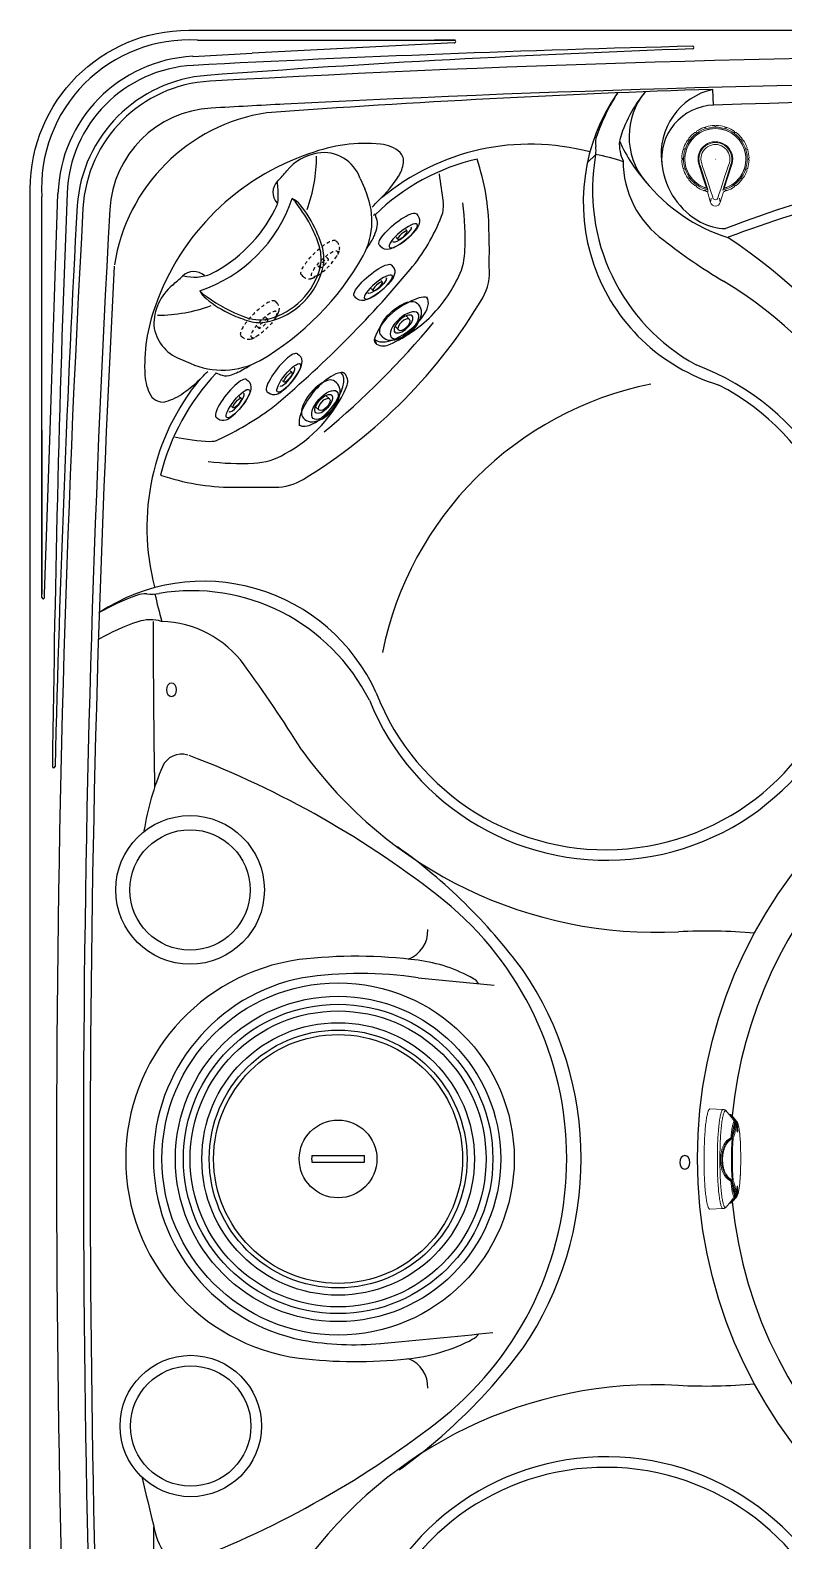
# Model space of a CAD drawing. Header units: inches. Extents: x 2 to 86, y -22 to 129.
# Drawn here: x 2.4 to 30.4, y 32.7 to 88.9 of the extents above; entities that cross this region are included whole.
import ezdxf

# ---------------------------------------------------------------- set-up
doc = ezdxf.new("R2010")
doc.units = ezdxf.units.IN
doc.header["$MEASUREMENT"] = 0
doc.linetypes.add('HIDDEN', pattern=[0.375, 0.25, -0.125])
doc.linetypes.add('SLD-Solid', pattern=[0])
doc.layers.add('1', color=4, linetype='Continuous')
doc.layers.add('DIM', color=3, linetype='Continuous')

# ---------------------------------------------------------------- blocks, each defined once
blk = doc.blocks.new('AIRVALVE CAP HS')
at = {"layer": '1', "linetype": 'Continuous', "lineweight": 0}
for p, q in [((-0.179, 1.615), (-0.296, 1.215)), ((-0.278, 1.151), (-0.295, 1.097)), ((0.298, 1.214), (0.181, 1.615)), ((0.296, 1.097), (0.279, 1.151)), ((-0.295, 1.097), (-0.296, 1.096)), ((0.297, 1.096), (0.296, 1.097)), ((0, 0), (0, 0)), ((0, 0), (0.004, 0)), ((0.585, 0.186), (0.585, 0.186))]:
    blk.add_line(p, q, dxfattribs=at)
at = {"layer": '1', "color": 3, "linetype": 'Continuous', "lineweight": 0}
for p, q in [((-0.154, 1.451), (-0.179, 1.615)), ((0.156, 1.451), (0.181, 1.615)), ((-0.519, 0.142), (-0.532, 0.075))]:
    blk.add_line(p, q, dxfattribs=at)
at = {"layer": '1', "linetype": 'Continuous', "lineweight": 0, "const_width": 0.000295, "flags": 128}
for points in [[(-0.296, 1.215), (-0.285, 1.211), (-0.282, 1.203), (-0.279, 1.192), (-0.277, 1.174), (-0.278, 1.151)], [(0.613, 0.195), (0.609, 0.194), (0.599, 0.191), (0.592, 0.188), (0.587, 0.187), (0.585, 0.186)]]:
    blk.add_lwpolyline(points, dxfattribs=at)
at = {"layer": '1', "color": 3, "linetype": 'Continuous', "lineweight": 0, "const_width": 0.000295, "flags": 128}
for points in [[(-0.153, 1.451), (-0.154, 1.451), (-0.154, 1.451)], [(-0.619, 0.177), (-0.617, 0.177), (-0.613, 0.176), (-0.604, 0.173), (-0.597, 0.171), (-0.592, 0.169), (-0.59, 0.169)]]:
    blk.add_lwpolyline(points, dxfattribs=at)
at = {"layer": '1', "color": 3, "linetype": 'Continuous', "lineweight": 0, "flags": 128}
for points in [[(0.532, 0.076), (0.523, 0.124), (0.51, 0.172), (0.489, 0.234), (0.394, 0.519), (0.299, 0.804), (0.18, 1.168), (0.101, 1.415), (0.095, 1.438), (0.079, 1.473), (0.053, 1.496), (0.025, 1.508), (-0.007, 1.511), (-0.039, 1.504), (-0.066, 1.486), (-0.085, 1.46), (-0.091, 1.443)], [(-0.296, 1.096), (-0.314, 1.039), (-0.387, 0.81), (-0.59, 0.169)], [(0.585, 0.186), (0.567, 0.243), (0.494, 0.472), (0.297, 1.096)]]:
    blk.add_lwpolyline(points, dxfattribs=at)
at = {"layer": '1', "linetype": 'Continuous', "lineweight": 0, "flags": 128}
for points in [[(0.279, 1.151), (0.279, 1.186), (0.282, 1.198), (0.285, 1.208), (0.291, 1.213), (0.298, 1.214)], [(-0.619, 0.177), (-0.612, 0.199), (-0.463, 0.666), (-0.331, 1.084)], [(0.332, 1.083), (0.462, 0.674), (0.613, 0.195)]]:
    blk.add_lwpolyline(points, dxfattribs=at)
at = {"layer": '1', "linetype": 'Continuous', "lineweight": 0}
for centre, radius, start, end in [((0.001, 1.563), 0.187, 16.2235, 163.7031), ((0, 0), 1.184, 103.575, 76.3797), ((0, 0), 1.25, 110.029, 123.971), ((-0.421, 1.156), 0.02, 49.8127, 110.0289), ((-0.388, 1.195), 0.0312, 229.8127, 346.1879), ((-0.338, 1.183), 0.02, 105.9716, 166.1879), ((0, 0), 1.25, 103.7031, 105.971), ((0, 0), 1.25, 74.029, 76.2235), ((0.339, 1.183), 0.02, 13.8121, 74.0284), ((0.388, 1.195), 0.0312, 193.8121, 310.1873), ((0.421, 1.156), 0.02, 69.9711, 130.1873), ((0, 0), 1.25, 56.029, 69.971), ((0, 0), 1.25, 146.029, 159.971), ((0, 0), 1.136, 105.0532, 74.9013), ((0, 0), 1.133, 106.9961, 72.958), ((-1.02, 0.687), 0.02, 85.8127, 146.0289), ((-1.016, 0.739), 0.0312, 265.8127, 22.1879), ((-0.969, 0.758), 0.02, 141.9716, 202.1879), ((0, 0), 1.25, 128.029, 141.971), ((-0.758, 0.969), 0.02, 67.8127, 128.0289), ((-0.738, 1.016), 0.0312, 247.8127, 4.1879), ((-0.687, 1.02), 0.02, 123.9716, 184.1879), ((-0.378, 1.272), 0.194, 284.0271, 295.0553), ((0.411, 1.36), 0.288, 246.6962, 254.1355), ((0.687, 1.02), 0.02, 355.8121, 56.0284), ((0.739, 1.016), 0.0312, 175.8121, 292.1873), ((0.758, 0.969), 0.02, 51.9711, 112.1873), ((0, 0), 1.25, 38.029, 51.971), ((0.969, 0.758), 0.02, 337.8121, 38.0284), ((1.016, 0.739), 0.0312, 157.8121, 274.1873), ((1.02, 0.687), 0.02, 33.9711, 94.1873), ((0, 0), 1.25, 20.029, 33.971), ((0, 0), 1.25, 164.029, 177.971), ((-1.229, 0.044), 0.02, 177.9716, 238.1879), ((-1.256, 0), 0.0312, 301.8127, 58.1879), ((-1.182, 0.339), 0.02, 103.8127, 164.0289), ((-1.195, 0.388), 0.0312, 283.8127, 40.1879), ((-1.155, 0.421), 0.02, 159.9716, 220.1879), ((0, 0), 0.644, 163.9951, 17.6697), ((1.195, 0.388), 0.0312, 139.8121, 256.1873), ((1.156, 0.421), 0.02, 319.8121, 20.0284), ((1.183, 0.339), 0.02, 15.9711, 76.1873), ((0, 0), 1.25, 2.029, 15.971), ((1.256, 0), 0.0312, 121.8121, 238.1873), ((1.229, 0.044), 0.02, 301.8121, 2.0284), ((-1.229, -0.043), 0.02, 121.8127, 182.0289), ((0, 0), 1.25, 182.029, 195.971), ((-1.182, -0.338), 0.02, 195.9716, 256.1879), ((-1.195, -0.388), 0.0312, 319.8127, 76.1879), ((-1.155, -0.421), 0.02, 139.8127, 200.0289), ((0, 0), 1.25, 200.029, 213.971), ((0, 0), 1.25, 326.029, 339.971), ((1.195, -0.388), 0.0312, 103.8121, 220.1873), ((1.156, -0.421), 0.02, 339.9711, 40.1873), ((1.183, -0.338), 0.02, 283.8121, 344.0284), ((0, 0), 1.25, 344.029, 357.971), ((1.229, -0.043), 0.02, 357.9711, 58.1873), ((-1.02, -0.687), 0.02, 213.9716, 274.1879), ((-1.016, -0.738), 0.0312, 337.8127, 94.1879), ((-0.969, -0.758), 0.02, 157.8127, 218.0289), ((0, 0), 1.25, 218.029, 231.971), ((-0.758, -0.969), 0.02, 231.9716, 292.1879), ((-0.738, -1.016), 0.0312, 355.8127, 112.1879), ((-0.687, -1.02), 0.02, 175.8127, 236.0289), ((0, 0), 1.25, 236.029, 249.971), ((0, 0), 1.25, 290.029, 303.971), ((0.687, -1.02), 0.02, 303.9711, 4.1873), ((0.739, -1.016), 0.0312, 67.8121, 184.1873), ((0.758, -0.969), 0.02, 247.8121, 308.0284), ((0, 0), 1.25, 308.029, 321.971), ((1.016, -0.738), 0.0312, 85.8121, 202.1873), ((0.969, -0.758), 0.02, 321.9711, 22.1873), ((1.02, -0.687), 0.02, 265.8121, 326.0284), ((-0.421, -1.155), 0.02, 249.9716, 310.1879), ((-0.388, -1.195), 0.0312, 13.8127, 130.1879), ((-0.338, -1.182), 0.02, 193.8127, 254.0289), ((0, 0), 1.25, 254.029, 267.9711), ((-0.043, -1.229), 0.02, 267.9711, 328.1873), ((0, -1.256), 0.0312, 31.8121, 148.1873), ((0.044, -1.229), 0.02, 211.8121, 272.0284), ((0, 0), 1.25, 272.0284, 285.971), ((0.339, -1.182), 0.02, 285.9711, 346.1873), ((0.388, -1.195), 0.0312, 49.8121, 166.1873), ((0.421, -1.155), 0.02, 229.8121, 290.0284)]:
    blk.add_arc(centre, radius, start, end, dxfattribs=at)
at = {"layer": '1', "color": 3, "linetype": 'Continuous', "lineweight": 0}
for centre, radius, start, end in [((-80.261, 27.095), 84.174, 341.32478, 342.25745), ((0, 0), 0.614, 164.0327, 17.6728), ((0, -0.005), 0.538, 171.4024, 8.6451)]:
    blk.add_arc(centre, radius, start, end, dxfattribs=at)
blk = doc.blocks.new('SUCTION2')
at = {"layer": '1', "linetype": 'SLD-Solid', "lineweight": 15}
for p, q in [((-1.925, -0.219), (-1.907, -0.711)), ((1.778, -0.704), (1.795, -0.212)), ((-1.847, -0.828), (-1.681, -0.968)), ((-1.718, -0.936), (-1.717, -0.972)), ((-1.664, -1.048), (-1.477, -1.206)), ((-1.508, -1.09), (-1.508, -1.133)), ((1.351, -1.2), (1.517, -1.059)), ((1.383, -1.088), (1.383, -1.132)), ((1.533, -0.979), (1.719, -0.821)), ((1.578, -0.973), (1.578, -0.94)), ((1.718, -0.821), (1.719, -0.821)), ((-1.477, -1.206), (-1.477, -1.206)), ((-0.659, -1.352), (-0.654, -1.352)), ((-0.654, -1.352), (-0.65, -1.353)), ((0.492, -1.352), (0.496, -1.352)), ((1.351, -1.2), (1.35, -1.201))]:
    blk.add_line(p, q, dxfattribs=at)
at = {"layer": '1', "color": 3, "linetype": 'SLD-Solid', "lineweight": 15}
for p, q in [((-0.828, -0.956), (-0.828, -0.999)), ((0.732, -0.956), (0.732, -0.998)), ((1.411, -1.139), (1.379, -1.162))]:
    blk.add_line(p, q, dxfattribs=at)
at = {"layer": '1', "linetype": 'SLD-Solid', "lineweight": 15, "flags": 128}
for points in [[(1.795, -0.212), (1.794, -0.204), (1.789, -0.194), (1.781, -0.185), (1.769, -0.175), (1.753, -0.166), (1.734, -0.157), (1.711, -0.147), (1.684, -0.138), (1.654, -0.129), (1.621, -0.121), (1.584, -0.112), (1.543, -0.104), (1.5, -0.096), (1.453, -0.088), (1.404, -0.08), (1.351, -0.073), (1.295, -0.066), (1.237, -0.059), (1.176, -0.052), (1.113, -0.046), (1.047, -0.04), (0.979, -0.035), (0.909, -0.03), (0.837, -0.025), (0.763, -0.021), (0.687, -0.017), (0.61, -0.013), (0.532, -0.01), (0.452, -0.007), (0.372, -0.005), (0.29, -0.003), (0.208, -0.002), (0.125, -0.001), (0.042, 0), (-0.042, 0), (-0.125, 0), (-0.209, -0.001), (-0.292, -0.002), (-0.374, -0.003), (-0.456, -0.005), (-0.537, -0.008), (-0.618, -0.011), (-0.697, -0.014), (-0.775, -0.017), (-0.851, -0.021), (-0.926, -0.026), (-0.999, -0.031), (-1.07, -0.036), (-1.139, -0.041), (-1.206, -0.047), (-1.271, -0.053), (-1.333, -0.06), (-1.393, -0.067), (-1.45, -0.074), (-1.505, -0.081), (-1.556, -0.089), (-1.604, -0.097), (-1.65, -0.105), (-1.692, -0.113), (-1.731, -0.122), (-1.766, -0.131), (-1.798, -0.14), (-1.827, -0.149), (-1.852, -0.158), (-1.873, -0.167), (-1.891, -0.177), (-1.905, -0.186), (-1.915, -0.196), (-1.922, -0.206), (-1.925, -0.215), (-1.925, -0.219)], [(-1.414, -1.196), (-1.42, -1.204), (-1.422, -1.213), (-1.42, -1.221), (-1.414, -1.23), (-1.404, -1.238), (-1.39, -1.246), (-1.373, -1.254), (-1.352, -1.262), (-1.327, -1.27), (-1.299, -1.278), (-1.267, -1.285), (-1.231, -1.292), (-1.192, -1.299), (-1.15, -1.306), (-1.105, -1.313), (-1.057, -1.319), (-1.006, -1.325), (-0.953, -1.33), (-0.896, -1.335), (-0.838, -1.34), (-0.777, -1.345), (-0.714, -1.349), (-0.65, -1.353)], [(0.492, -1.352), (0.557, -1.348), (0.621, -1.344), (0.683, -1.34), (0.743, -1.335), (0.8, -1.329), (0.855, -1.324), (0.907, -1.318), (0.956, -1.312), (1.003, -1.305), (1.046, -1.298), (1.087, -1.291), (1.124, -1.284), (1.157, -1.277), (1.187, -1.269), (1.214, -1.261), (1.237, -1.253), (1.256, -1.245), (1.271, -1.237), (1.283, -1.228), (1.291, -1.22), (1.295, -1.212), (1.295, -1.203), (1.291, -1.195)]]:
    blk.add_lwpolyline(points, dxfattribs=at)
at = {"layer": '1', "color": 3, "linetype": 'SLD-Solid', "lineweight": 15, "flags": 128}
for points in [[(-1.907, -0.711), (-1.906, -0.705), (-1.903, -0.695), (-1.895, -0.686), (-1.884, -0.676), (-1.868, -0.667), (-1.85, -0.657), (-1.827, -0.648), (-1.801, -0.639), (-1.772, -0.63), (-1.739, -0.621), (-1.702, -0.612), (-1.662, -0.604), (-1.619, -0.595), (-1.573, -0.587), (-1.524, -0.579), (-1.471, -0.572), (-1.416, -0.564), (-1.358, -0.557), (-1.298, -0.551), (-1.234, -0.544), (-1.169, -0.538), (-1.101, -0.533), (-1.031, -0.527), (-0.959, -0.522), (-0.886, -0.518), (-0.81, -0.513), (-0.733, -0.51), (-0.655, -0.506), (-0.576, -0.503), (-0.495, -0.501), (-0.414, -0.498), (-0.332, -0.497), (-0.249, -0.495), (-0.166, -0.494), (-0.083, -0.494), (0.001, -0.494), (0.084, -0.494), (0.167, -0.495), (0.249, -0.496), (0.331, -0.498), (0.412, -0.5), (0.492, -0.503), (0.57, -0.506), (0.648, -0.509), (0.724, -0.513), (0.798, -0.517), (0.871, -0.522), (0.942, -0.526), (1.011, -0.532), (1.077, -0.537), (1.141, -0.543), (1.203, -0.55), (1.262, -0.556), (1.319, -0.563), (1.372, -0.571), (1.423, -0.578), (1.471, -0.586), (1.515, -0.594), (1.556, -0.602), (1.594, -0.611), (1.629, -0.619), (1.66, -0.628), (1.688, -0.637), (1.712, -0.646), (1.732, -0.656), (1.749, -0.665), (1.762, -0.675), (1.771, -0.684), (1.777, -0.694), (1.778, -0.703), (1.778, -0.704)], [(1.719, -0.821), (1.723, -0.817), (1.731, -0.807), (1.735, -0.798), (1.735, -0.788), (1.731, -0.779), (1.724, -0.769), (1.712, -0.76), (1.697, -0.751), (1.679, -0.741), (1.656, -0.732), (1.63, -0.723), (1.601, -0.714), (1.568, -0.706), (1.531, -0.697), (1.492, -0.689), (1.449, -0.681), (1.402, -0.673), (1.353, -0.666), (1.301, -0.658), (1.246, -0.652), (1.188, -0.645), (1.127, -0.638), (1.064, -0.632), (0.998, -0.627), (0.931, -0.621), (0.861, -0.617), (0.789, -0.612), (0.716, -0.608), (0.641, -0.604), (0.564, -0.601), (0.486, -0.598), (0.407, -0.595), (0.327, -0.593), (0.246, -0.591), (0.164, -0.59), (0.082, -0.589), (0, -0.589), (-0.083, -0.589), (-0.165, -0.589), (-0.247, -0.59), (-0.329, -0.591), (-0.411, -0.593), (-0.491, -0.595), (-0.571, -0.598), (-0.649, -0.601), (-0.727, -0.605), (-0.803, -0.608), (-0.877, -0.613), (-0.95, -0.617), (-1.021, -0.622), (-1.09, -0.628), (-1.156, -0.633), (-1.221, -0.639), (-1.283, -0.646), (-1.342, -0.653), (-1.399, -0.66), (-1.453, -0.667), (-1.504, -0.674), (-1.552, -0.682), (-1.597, -0.69), (-1.638, -0.699), (-1.676, -0.707), (-1.711, -0.716), (-1.743, -0.725), (-1.771, -0.734), (-1.795, -0.743), (-1.816, -0.752), (-1.833, -0.761), (-1.846, -0.771), (-1.856, -0.78), (-1.861, -0.79), (-1.863, -0.799), (-1.861, -0.809), (-1.856, -0.818), (-1.847, -0.828)], [(-1.461, -1.12), (-1.452, -1.111), (-1.438, -1.102), (-1.42, -1.093), (-1.398, -1.085), (-1.372, -1.076), (-1.342, -1.068), (-1.308, -1.06), (-1.271, -1.052), (-1.23, -1.045), (-1.185, -1.037), (-1.137, -1.03), (-1.086, -1.024), (-1.032, -1.017), (-0.975, -1.011), (-0.915, -1.006), (-0.853, -1)], [(-0.902, -1.044), (-0.958, -1.049), (-1.011, -1.055), (-1.061, -1.061), (-1.108, -1.068), (-1.152, -1.075), (-1.193, -1.082), (-1.23, -1.089), (-1.264, -1.097), (-1.294, -1.105), (-1.321, -1.112), (-1.344, -1.12), (-1.363, -1.129), (-1.378, -1.137)], [(0.755, -1), (0.816, -1.005), (0.875, -1.01), (0.931, -1.016), (0.983, -1.023), (1.033, -1.03), (1.079, -1.036), (1.122, -1.044), (1.162, -1.051), (1.198, -1.059), (1.23, -1.067), (1.258, -1.075), (1.282, -1.084), (1.302, -1.092), (1.318, -1.101), (1.33, -1.11), (1.337, -1.118)], [(1.256, -1.136), (1.243, -1.128), (1.226, -1.119), (1.205, -1.111), (1.18, -1.104), (1.152, -1.096), (1.119, -1.088), (1.084, -1.081), (1.044, -1.074), (1.002, -1.067), (0.956, -1.061), (0.907, -1.054), (0.856, -1.049), (0.801, -1.043)]]:
    blk.add_lwpolyline(points, dxfattribs=at)
at = {"layer": '1', "color": 3, "linetype": 'SLD-Solid', "lineweight": 15}
for centre, radius, start, end in [((-0.828, -1.045), 0.0379, 180.6779, 260.5395), ((-0.798, -1.006), 0.04, 194.0461, 244.5875), ((-0.045, -11.564), 10.511, 85.7389, 94.308), ((-0.789, -0.989), 0.0398, 194.3187, 245.4526), ((-0.044, -12.236), 11.22, 86.1027, 93.9442), ((0.694, -0.989), 0.0389, 294.4675, 346.6021), ((0.702, -1.006), 0.0391, 295.335, 346.8533), ((0.73, -1.045), 0.0378, 279.1709, 359.4499), ((-1.464, -1.183), 0.0259, 158.578, 239.0642), ((-1.219, -0.201), 1.027, 269.6496, 275.6456), ((1.091, -0.625), 0.606, 260.6519, 285.3965), ((1.334, -1.177), 0.0288, 304.2844, 7.4646)]:
    blk.add_arc(centre, radius, start, end, dxfattribs=at)
at = {"layer": '1', "linetype": 'SLD-Solid', "lineweight": 15}
for centre, radius, start, end in [((-1.481, -1.145), 0.0299, 156.4065, 217.0193), ((-1.464, -1.156), 0.0303, 157.2204, 216.9364), ((-1.402, -1.162), 0.0362, 173.3494, 250.9863), ((-1.263, -0.887), 0.343, 250.4747, 276.4167), ((1.279, -1.161), 0.0362, 288.2568, 6.5121), ((1.339, -1.154), 0.0299, 321.759, 22.3375), ((1.356, -1.143), 0.0296, 321.638, 23.1407)]:
    blk.add_arc(centre, radius, start, end, dxfattribs=at)
for points, knots in [([(-1.907, -0.711), (-1.906, -0.718), (-1.905, -0.733), (-1.899, -0.754), (-1.891, -0.773), (-1.881, -0.79), (-1.87, -0.805), (-1.857, -0.819), (-1.849, -0.826), (-1.845, -0.829)], [0, 0, 0, 0, 0.1379458, 0.2754753, 0.413551, 0.5546395, 0.7019181, 0.8595812, 1, 1, 1, 1]), ([(-1.717, -0.972), (-1.717, -0.975), (-1.717, -0.982), (-1.714, -0.991), (-1.709, -1), (-1.702, -1.011), (-1.696, -1.019), (-1.69, -1.024), (-1.689, -1.026)], [0, 0, 0, 0, 0.105671, 0.251752, 0.420727, 0.632898, 0.92031, 1, 1, 1, 1]), ([(-1.57, -1.118), (-1.579, -1.112), (-1.6, -1.098), (-1.626, -1.079), (-1.65, -1.06), (-1.67, -1.044), (-1.682, -1.033), (-1.686, -1.028), (-1.686, -1.028)], [0, 0, 0, 0, 0.171183, 0.371565, 0.571937, 0.776986, 0.982024, 1, 1, 1, 1]), ([(-1.681, -0.967), (-1.674, -0.973), (-1.661, -0.984), (-1.635, -1.003), (-1.602, -1.026), (-1.561, -1.055), (-1.526, -1.078), (-1.508, -1.09)], [0, 0, 0, 0, 0.170842, 0.349427, 0.528021, 0.762952, 1, 1, 1, 1]), ([(-1.378, -1.137), (-1.392, -1.138), (-1.406, -1.138), (-1.427, -1.134), (-1.434, -1.132), (-1.448, -1.127), (-1.455, -1.124), (-1.461, -1.12)], [0, 0, 0, 0, 0.5, 0.5, 0.75, 0.75, 1, 1, 1, 1]), ([(1.337, -1.118), (1.325, -1.127), (1.311, -1.131), (1.284, -1.136), (1.27, -1.137), (1.256, -1.136)], [0, 0, 0, 0, 0.5, 0.5, 1, 1, 1, 1]), ([(1.383, -1.088), (1.397, -1.079), (1.426, -1.059), (1.464, -1.032), (1.497, -1.007), (1.52, -0.989), (1.53, -0.981), (1.532, -0.979)], [0, 0, 0, 0, 0.228425, 0.456836, 0.691498, 0.926142, 1, 1, 1, 1]), ([(1.543, -1.035), (1.543, -1.036), (1.537, -1.042), (1.516, -1.06), (1.479, -1.09), (1.443, -1.116), (1.418, -1.134), (1.411, -1.139)], [0, 0, 0, 0, 0.0077839, 0.3004918, 0.5910138, 0.8824986, 1, 1, 1, 1]), ([(1.546, -1.033), (1.547, -1.031), (1.554, -1.024), (1.562, -1.014), (1.57, -1.002), (1.575, -0.991), (1.578, -0.981), (1.578, -0.975), (1.578, -0.973)], [0, 0, 0, 0, 0.090289, 0.390722, 0.617034, 0.785709, 0.931348, 1, 1, 1, 1]), ([(1.718, -0.821), (1.722, -0.818), (1.731, -0.81), (1.744, -0.796), (1.756, -0.779), (1.765, -0.762), (1.773, -0.742), (1.777, -0.722), (1.778, -0.709), (1.778, -0.704)], [0, 0, 0, 0, 0.160634, 0.323245, 0.473212, 0.615103, 0.752134, 0.900358, 1, 1, 1, 1]), ([(-1.492, -1.144), (-1.483, -1.15), (-1.475, -1.153), (-1.457, -1.157), (-1.447, -1.158), (-1.438, -1.158)], [0, 0, 0, 0, 0.5, 0.5, 1, 1, 1, 1]), ([(-1.414, -1.196), (-1.427, -1.196), (-1.44, -1.195), (-1.465, -1.187), (-1.477, -1.182), (-1.488, -1.174)], [0, 0, 0, 0, 0.5, 0.5, 1, 1, 1, 1]), ([(-1.476, -1.206), (-1.474, -1.208), (-1.468, -1.214), (-1.455, -1.222), (-1.436, -1.233), (-1.413, -1.244), (-1.386, -1.255), (-1.355, -1.265), (-1.322, -1.274), (-1.286, -1.282), (-1.247, -1.29), (-1.206, -1.298), (-1.163, -1.305), (-1.118, -1.311), (-1.071, -1.317), (-1.022, -1.323), (-0.971, -1.329), (-0.918, -1.334), (-0.863, -1.338), (-0.805, -1.343), (-0.747, -1.347), (-0.698, -1.35), (-0.668, -1.352), (-0.659, -1.352)], [0, 0, 0, 0, 0.009835, 0.042018, 0.079804, 0.126107, 0.184311, 0.242305, 0.296949, 0.354631, 0.409998, 0.463905, 0.51687, 0.56919, 0.621052, 0.672576, 0.723844, 0.774915, 0.825832, 0.876627, 0.927323, 0.97794, 1, 1, 1, 1]), ([(0.499, -1.352), (0.505, -1.351), (0.532, -1.35), (0.578, -1.347), (0.638, -1.343), (0.696, -1.339), (0.752, -1.334), (0.807, -1.329), (0.859, -1.324), (0.91, -1.318), (0.958, -1.312), (1.004, -1.306), (1.047, -1.299), (1.089, -1.292), (1.128, -1.284), (1.164, -1.277), (1.199, -1.268), (1.232, -1.259), (1.264, -1.248), (1.292, -1.237), (1.316, -1.225), (1.334, -1.214), (1.344, -1.205), (1.349, -1.202)], [0, 0, 0, 0, 0.013708, 0.062903, 0.11214, 0.161436, 0.210804, 0.260261, 0.309826, 0.359527, 0.409398, 0.459485, 0.509854, 0.560595, 0.611839, 0.663786, 0.716751, 0.771259, 0.828232, 0.889263, 0.936316, 0.973277, 1, 1, 1, 1]), ([(1.363, -1.173), (1.352, -1.181), (1.34, -1.186), (1.316, -1.193), (1.303, -1.195), (1.291, -1.195)], [0, 0, 0, 0, 0.5, 0.5, 1, 1, 1, 1]), ([(1.315, -1.157), (1.324, -1.157), (1.333, -1.156), (1.35, -1.152), (1.359, -1.149), (1.367, -1.143)], [0, 0, 0, 0, 0.5, 0.5, 1, 1, 1, 1])]:
    blk.add_open_spline(points, degree=3, knots=knots, dxfattribs=at)
at = {"layer": '1', "color": 3, "linetype": 'SLD-Solid', "lineweight": 15}
for points, knots in [([(-1.717, -0.972), (-1.717, -0.973), (-1.718, -0.976), (-1.712, -0.985), (-1.699, -1), (-1.676, -1.019), (-1.645, -1.042), (-1.606, -1.069), (-1.561, -1.099), (-1.526, -1.122), (-1.508, -1.133)], [0, 0, 0, 0, 0.025794, 0.158973, 0.291803, 0.432512, 0.57362, 0.714384, 0.857185, 1, 1, 1, 1]), ([(-1.505, -1.163), (-1.522, -1.151), (-1.545, -1.136), (-1.565, -1.122), (-1.57, -1.118)], [0, 0, 0, 0, 0.7236164, 1, 1, 1, 1]), ([(-0.853, -1), (-0.86, -1.012), (-0.868, -1.021), (-0.884, -1.035), (-0.893, -1.04), (-0.902, -1.044)], [0, 0, 0, 0, 0.5, 0.5, 1, 1, 1, 1]), ([(-0.866, -1.046), (-0.861, -1.043), (-0.856, -1.04), (-0.846, -1.03), (-0.841, -1.024), (-0.837, -1.016)], [0, 0, 0, 0, 0.5, 0.5, 1, 1, 1, 1]), ([(-0.815, -1.042), (-0.818, -1.053), (-0.821, -1.062), (-0.828, -1.075), (-0.831, -1.079), (-0.835, -1.083)], [0, 0, 0, 0, 0.5, 0.5, 1, 1, 1, 1]), ([(-0.828, -0.956), (-0.815, -0.931), (-0.799, -0.907), (-0.761, -0.861), (-0.739, -0.838), (-0.703, -0.807), (-0.69, -0.797), (-0.662, -0.777), (-0.648, -0.767), (-0.604, -0.74), (-0.572, -0.723), (-0.52, -0.701), (-0.502, -0.693), (-0.465, -0.68), (-0.446, -0.673), (-0.388, -0.655), (-0.348, -0.645), (-0.285, -0.633), (-0.264, -0.63), (-0.221, -0.623), (-0.199, -0.621), (-0.132, -0.614), (-0.088, -0.612), (-0.021, -0.612), (0.001, -0.613), (0.045, -0.615), (0.068, -0.616), (0.134, -0.622), (0.177, -0.628), (0.239, -0.64), (0.26, -0.645), (0.3, -0.655), (0.32, -0.66), (0.378, -0.678), (0.414, -0.692), (0.465, -0.714), (0.482, -0.722), (0.513, -0.739), (0.529, -0.748), (0.573, -0.776), (0.599, -0.795), (0.635, -0.827), (0.646, -0.837), (0.667, -0.86), (0.677, -0.871), (0.704, -0.906), (0.719, -0.93), (0.732, -0.956)], [0, 0, 0, 0, 0.0625, 0.0625, 0.125, 0.125, 0.15625, 0.15625, 0.1875, 0.1875, 0.25, 0.25, 0.28125, 0.28125, 0.3125, 0.3125, 0.375, 0.375, 0.40625, 0.40625, 0.4375, 0.4375, 0.5, 0.5, 0.53125, 0.53125, 0.5625, 0.5625, 0.625, 0.625, 0.65625, 0.65625, 0.6875, 0.6875, 0.75, 0.75, 0.78125, 0.78125, 0.8125, 0.8125, 0.875, 0.875, 0.90625, 0.90625, 0.9375, 0.9375, 1, 1, 1, 1]), ([(-0.828, -0.999), (-0.814, -0.974), (-0.798, -0.95), (-0.761, -0.905), (-0.739, -0.883), (-0.702, -0.852), (-0.689, -0.842), (-0.662, -0.822), (-0.648, -0.813), (-0.603, -0.786), (-0.571, -0.77), (-0.519, -0.748), (-0.502, -0.741), (-0.465, -0.727), (-0.445, -0.721), (-0.387, -0.703), (-0.347, -0.693), (-0.285, -0.682), (-0.263, -0.678), (-0.22, -0.672), (-0.198, -0.669), (-0.132, -0.663), (-0.088, -0.661), (-0.021, -0.661), (0.001, -0.662), (0.045, -0.663), (0.068, -0.665), (0.134, -0.671), (0.176, -0.677), (0.239, -0.689), (0.259, -0.693), (0.3, -0.703), (0.319, -0.708), (0.377, -0.726), (0.413, -0.739), (0.465, -0.761), (0.481, -0.769), (0.513, -0.786), (0.528, -0.794), (0.572, -0.821), (0.599, -0.84), (0.634, -0.871), (0.646, -0.882), (0.667, -0.904), (0.677, -0.915), (0.704, -0.949), (0.719, -0.973), (0.732, -0.998)], [0, 0, 0, 0, 0.0625, 0.0625, 0.125, 0.125, 0.15625, 0.15625, 0.1875, 0.1875, 0.25, 0.25, 0.28125, 0.28125, 0.3125, 0.3125, 0.375, 0.375, 0.40625, 0.40625, 0.4375, 0.4375, 0.5, 0.5, 0.53125, 0.53125, 0.5625, 0.5625, 0.625, 0.625, 0.65625, 0.65625, 0.6875, 0.6875, 0.75, 0.75, 0.78125, 0.78125, 0.8125, 0.8125, 0.875, 0.875, 0.90625, 0.90625, 0.9375, 0.9375, 1, 1, 1, 1]), ([(0.71, -1.024), (0.698, -1), (0.683, -0.976), (0.656, -0.942), (0.646, -0.931), (0.626, -0.909), (0.615, -0.899), (0.58, -0.868), (0.554, -0.849), (0.512, -0.822), (0.497, -0.814), (0.466, -0.797), (0.45, -0.789), (0.4, -0.767), (0.365, -0.754), (0.309, -0.737), (0.289, -0.731), (0.25, -0.722), (0.23, -0.717), (0.17, -0.706), (0.128, -0.7), (0.064, -0.694), (0.043, -0.692), (0, -0.69), (-0.022, -0.69), (-0.087, -0.69), (-0.129, -0.692), (-0.194, -0.698), (-0.215, -0.701), (-0.257, -0.707), (-0.277, -0.71), (-0.338, -0.722), (-0.377, -0.732), (-0.434, -0.749), (-0.452, -0.756), (-0.488, -0.769), (-0.505, -0.776), (-0.556, -0.798), (-0.587, -0.814), (-0.63, -0.841), (-0.644, -0.85), (-0.67, -0.87), (-0.683, -0.88), (-0.719, -0.91), (-0.74, -0.932), (-0.777, -0.977), (-0.793, -1), (-0.806, -1.025)], [0, 0, 0, 0, 0.0625, 0.0625, 0.09375, 0.09375, 0.125, 0.125, 0.1875, 0.1875, 0.21875, 0.21875, 0.25, 0.25, 0.3125, 0.3125, 0.34375, 0.34375, 0.375, 0.375, 0.4375, 0.4375, 0.46875, 0.46875, 0.5, 0.5, 0.5625, 0.5625, 0.59375, 0.59375, 0.625, 0.625, 0.6875, 0.6875, 0.71875, 0.71875, 0.75, 0.75, 0.8125, 0.8125, 0.84375, 0.84375, 0.875, 0.875, 0.9375, 0.9375, 1, 1, 1, 1]), ([(0.736, -1.082), (0.733, -1.079), (0.73, -1.074), (0.724, -1.061), (0.721, -1.052), (0.719, -1.042)], [0, 0, 0, 0, 0.5, 0.5, 1, 1, 1, 1]), ([(0.74, -1.015), (0.744, -1.023), (0.749, -1.03), (0.758, -1.039), (0.763, -1.043), (0.768, -1.045)], [0, 0, 0, 0, 0.5, 0.5, 1, 1, 1, 1]), ([(0.801, -1.043), (0.793, -1.04), (0.785, -1.035), (0.773, -1.024), (0.769, -1.02), (0.762, -1.011), (0.758, -1.006), (0.755, -1)], [0, 0, 0, 0, 0.5, 0.5, 0.75, 0.75, 1, 1, 1, 1]), ([(1.383, -1.132), (1.397, -1.122), (1.426, -1.103), (1.464, -1.077), (1.498, -1.053), (1.526, -1.031), (1.549, -1.013), (1.565, -0.996), (1.576, -0.983), (1.577, -0.976), (1.578, -0.973)], [0, 0, 0, 0, 0.12365, 0.247293, 0.374344, 0.501386, 0.625661, 0.749928, 0.878579, 1, 1, 1, 1]), ([(-1.331, -1.206), (-1.323, -1.206), (-1.315, -1.206), (-1.298, -1.206), (-1.289, -1.206), (-1.27, -1.207), (-1.26, -1.207), (-1.241, -1.209), (-1.23, -1.209), (-1.21, -1.211), (-1.2, -1.212), (-1.18, -1.214), (-1.171, -1.215), (-1.152, -1.218), (-1.143, -1.219), (-1.126, -1.221), (-1.119, -1.223), (-1.105, -1.226), (-1.098, -1.227), (-1.087, -1.23), (-1.083, -1.231), (-1.075, -1.234), (-1.072, -1.235), (-1.069, -1.238), (-1.068, -1.239), (-1.068, -1.242), (-1.07, -1.243), (-1.074, -1.245), (-1.077, -1.246), (-1.085, -1.247), (-1.09, -1.248), (-1.102, -1.249), (-1.108, -1.249), (-1.123, -1.25), (-1.131, -1.25), (-1.148, -1.25), (-1.157, -1.25), (-1.176, -1.249), (-1.186, -1.248), (-1.206, -1.247), (-1.216, -1.247), (-1.236, -1.245), (-1.246, -1.244), (-1.266, -1.242), (-1.276, -1.241), (-1.294, -1.238), (-1.303, -1.237), (-1.32, -1.234), (-1.328, -1.233), (-1.342, -1.23), (-1.348, -1.228), (-1.359, -1.225), (-1.364, -1.224), (-1.371, -1.221), (-1.374, -1.22), (-1.377, -1.217), (-1.378, -1.216), (-1.378, -1.214), (-1.377, -1.212), (-1.372, -1.211), (-1.369, -1.21), (-1.357, -1.207), (-1.345, -1.206), (-1.331, -1.206)], [0, 0, 0, 0, 0.03125, 0.03125, 0.0625, 0.0625, 0.09375, 0.09375, 0.125, 0.125, 0.15625, 0.15625, 0.1875, 0.1875, 0.21875, 0.21875, 0.25, 0.25, 0.28125, 0.28125, 0.3125, 0.3125, 0.34375, 0.34375, 0.375, 0.375, 0.40625, 0.40625, 0.4375, 0.4375, 0.46875, 0.46875, 0.5, 0.5, 0.53125, 0.53125, 0.5625, 0.5625, 0.59375, 0.59375, 0.625, 0.625, 0.65625, 0.65625, 0.6875, 0.6875, 0.71875, 0.71875, 0.75, 0.75, 0.78125, 0.78125, 0.8125, 0.8125, 0.84375, 0.84375, 0.875, 0.875, 0.90625, 0.90625, 0.9375, 0.9375, 1, 1, 1, 1]), ([(0.988, -1.223), (0.996, -1.222), (1.004, -1.22), (1.021, -1.218), (1.03, -1.217), (1.049, -1.214), (1.058, -1.213), (1.078, -1.211), (1.088, -1.21), (1.109, -1.208), (1.119, -1.208), (1.139, -1.206), (1.148, -1.206), (1.167, -1.205), (1.176, -1.205), (1.193, -1.205), (1.2, -1.205), (1.214, -1.205), (1.221, -1.206), (1.232, -1.207), (1.237, -1.207), (1.244, -1.209), (1.247, -1.21), (1.251, -1.211), (1.252, -1.213), (1.252, -1.215), (1.25, -1.216), (1.246, -1.219), (1.243, -1.22), (1.235, -1.223), (1.23, -1.224), (1.219, -1.227), (1.212, -1.229), (1.198, -1.232), (1.19, -1.233), (1.173, -1.236), (1.164, -1.237), (1.145, -1.24), (1.135, -1.241), (1.115, -1.243), (1.105, -1.244), (1.085, -1.246), (1.075, -1.246), (1.055, -1.248), (1.045, -1.248), (1.027, -1.249), (1.018, -1.249), (1.001, -1.249), (0.993, -1.249), (0.979, -1.248), (0.972, -1.248), (0.961, -1.247), (0.957, -1.246), (0.949, -1.245), (0.946, -1.244), (0.942, -1.242), (0.942, -1.241), (0.942, -1.238), (0.943, -1.237), (0.947, -1.235), (0.95, -1.233), (0.962, -1.229), (0.974, -1.226), (0.988, -1.223)], [0, 0, 0, 0, 0.03125, 0.03125, 0.0625, 0.0625, 0.09375, 0.09375, 0.125, 0.125, 0.15625, 0.15625, 0.1875, 0.1875, 0.21875, 0.21875, 0.25, 0.25, 0.28125, 0.28125, 0.3125, 0.3125, 0.34375, 0.34375, 0.375, 0.375, 0.40625, 0.40625, 0.4375, 0.4375, 0.46875, 0.46875, 0.5, 0.5, 0.53125, 0.53125, 0.5625, 0.5625, 0.59375, 0.59375, 0.625, 0.625, 0.65625, 0.65625, 0.6875, 0.6875, 0.71875, 0.71875, 0.75, 0.75, 0.78125, 0.78125, 0.8125, 0.8125, 0.84375, 0.84375, 0.875, 0.875, 0.90625, 0.90625, 0.9375, 0.9375, 1, 1, 1, 1])]:
    blk.add_open_spline(points, degree=3, knots=knots, dxfattribs=at)
at = {"layer": '1', "linetype": 'SLD-Solid', "lineweight": 15}
for points in [[(-1.508, -1.09), (-1.493, -1.1), (-1.477, -1.11), (-1.461, -1.12)], [(1.337, -1.118), (1.353, -1.109), (1.368, -1.099), (1.383, -1.088)], [(-1.508, -1.133), (-1.503, -1.137), (-1.497, -1.14), (-1.492, -1.144)], [(-1.488, -1.174), (-1.494, -1.17), (-1.499, -1.167), (-1.505, -1.163)], [(-0.65, -1.353), (-0.459, -1.36), (-0.078, -1.366), (0.302, -1.36), (0.492, -1.352)], [(1.379, -1.162), (1.374, -1.166), (1.368, -1.169), (1.363, -1.173)], [(1.367, -1.143), (1.372, -1.139), (1.378, -1.136), (1.383, -1.132)]]:
    blk.add_open_spline(points, degree=3, dxfattribs=at)
at = {"layer": '1', "color": 3, "linetype": 'SLD-Solid', "lineweight": 15}
for points in [[(-1.438, -1.158), (-1.317, -1.152), (-1.101, -1.126), (-0.936, -1.077), (-0.866, -1.046)], [(-0.835, -1.083), (-0.905, -1.114), (-1.072, -1.164), (-1.291, -1.19), (-1.414, -1.196)], [(-1.378, -1.137), (-1.28, -1.13), (-1.104, -1.107), (-0.963, -1.068), (-0.902, -1.044)], [(-0.853, -1), (-0.844, -0.986), (-0.836, -0.971), (-0.828, -0.956)], [(-0.837, -1.016), (-0.834, -1.01), (-0.831, -1.004), (-0.828, -0.999)], [(-0.806, -1.025), (-0.809, -1.031), (-0.812, -1.037), (-0.815, -1.042)], [(0.719, -1.042), (0.716, -1.036), (0.713, -1.03), (0.71, -1.024)], [(0.732, -0.956), (0.739, -0.971), (0.747, -0.985), (0.755, -1)], [(0.732, -0.998), (0.735, -1.004), (0.737, -1.01), (0.74, -1.015)], [(1.291, -1.195), (1.171, -1.189), (0.96, -1.163), (0.802, -1.114), (0.736, -1.082)], [(0.768, -1.045), (0.833, -1.076), (0.989, -1.125), (1.198, -1.151), (1.315, -1.157)], [(0.801, -1.043), (0.859, -1.067), (0.993, -1.106), (1.162, -1.129), (1.256, -1.136)]]:
    blk.add_open_spline(points, degree=3, dxfattribs=at)
blk = doc.blocks.new('MINIJET')
at = {"layer": '1'}
for p, q in [((0.233, 0.902), (0.313, 0.902)), ((0.233, -0.902), (0.313, -0.902))]:
    blk.add_line(p, q, dxfattribs=at)
at = {"layer": '1', "color": 3}
for p, q in [((0.518, 0.229), (0.425, 0.229)), ((0.505, -0.229), (0.425, -0.229))]:
    blk.add_line(p, q, dxfattribs=at)
at = {"layer": '1'}
for centre, radius, start, end in [((0.309, 0.589), 0.312, 24.9428, 89.2918), ((-0.176, 0.318), 0.868, 11.6845, 27.6781), ((-1.669, 0.009), 2.392, 345.2082, 11.6845), ((0.308, -0.59), 0.311, 271.0492, 329.5412), ((0.2, -0.484), 0.46, 324.9879, 345.2082)]:
    blk.add_arc(centre, radius, start, end, dxfattribs=at)
blk.add_ellipse((0.233, 0), major_axis=(0, 0.902), ratio=0.25882, start_param=6.283179, end_param=9.424778, dxfattribs=at)
at = {"layer": '1', "color": 3}
for centre, major_axis, ratio in [((0.546, 0), (0, 0.667), 0.263764), ((0.511, 0), (0.006, 0.229), 0.262485)]:
    blk.add_ellipse(centre, major_axis=major_axis, ratio=ratio, dxfattribs=at)
blk.add_ellipse((0.474, 0), major_axis=(-0.004, 0.438), ratio=0.267267, start_param=3.037362, end_param=6.323274, dxfattribs=at)
blk = doc.blocks.new('HIDMIN')
at = {"layer": '1', "color": 3, "linetype": 'HIDDEN', "ltscale": 0.5}
for p, q in [((0.236, 0.901), (0.316, 0.901)), ((0.506, 0.227), (0.425, 0.228)), ((0.517, -0.231), (0.424, -0.23)), ((0.23, -0.903), (0.31, -0.903))]:
    blk.add_line(p, q, dxfattribs=at)
for centre, radius, start, end in [((0.31, 0.589), 0.311, 30.2709, 88.7629), ((0.201, 0.484), 0.46, 14.6038, 34.8241), ((-1.669, -0.004), 2.392, 348.1275, 14.6038), ((-0.177, -0.317), 0.868, 332.1339, 348.1275), ((0.308, -0.59), 0.312, 270.5203, 334.8693)]:
    blk.add_arc(centre, radius, start, end, dxfattribs=at)
at = {"layer": '1', "color": 3, "linetype": 'HIDDEN', "ltscale": 0.5, "extrusion": (0, 0, -1)}
for centre, major_axis, ratio, start_param, end_param in [((0.233, -0.001), (0.003, 0.902), 0.25882, 3.141586, 6.283185), ((0.546, -0.002), (0.002, 0.667), 0.263764, 8.73561, 13.261433), ((0.511, -0.002), (-0.006, 0.229), 0.262485, 3.141593, 9.424778)]:
    blk.add_ellipse(centre, major_axis=major_axis, ratio=ratio, start_param=start_param, end_param=end_param, dxfattribs=at)
blk = doc.blocks.new('ASDEEE558')
at = {"layer": '1', "linetype": 'Continuous'}
for p, q in [((16.315, 80.89), (16.242, 80.952)), ((15.134, 79.533), (15.078, 79.583))]:
    blk.add_line(p, q, dxfattribs=at)
at = {"layer": '1', "color": 3, "linetype": 'Continuous'}
for p, q in [((16.051, 80.3), (15.913, 80.419)), ((15.67, 79.881), (15.536, 80.002))]:
    blk.add_line(p, q, dxfattribs=at)
at = {"layer": '1', "linetype": 'Continuous'}
for centre, major_axis, ratio, start_param, end_param in [((15.66, 80.268), (0.582, 0.685), 0.444533, 6.283083, 9.424778), ((15.725, 80.212), (0.591, 0.679), 0.60784, 3.134377, 6.296744)]:
    blk.add_ellipse(centre, major_axis=major_axis, ratio=ratio, start_param=start_param, end_param=end_param, dxfattribs=at)
at = {"layer": '1', "color": 3, "linetype": 'Continuous'}
for centre, major_axis, ratio in [((15.884, 80.072), (-0.439, -0.501), 0.457927), ((15.837, 80.11), (-0.294, -0.327), 0.456138), ((15.861, 80.091), (-0.19, -0.21), 0.472206)]:
    blk.add_ellipse(centre, major_axis=major_axis, ratio=ratio, dxfattribs=at)
blk = doc.blocks.new('A$C72896ABA')
at = {"layer": '1', "linetype": 'Continuous', "xscale": -1, "rotation": 90.90447448841672}
blk.add_blockref('ASDEEE558', (49.89, 5.577), dxfattribs=at)
at = {"layer": '1', "linetype": 'Continuous'}
blk.add_blockref('ASDEEE558', (-48.761, -94.602), dxfattribs=at)
blk = doc.blocks.new('HHPILLOW')
at = {"layer": '1', "color": 4, "linetype": 'Continuous'}
for p, q in [((-2.494, 4.753), (-2.106, 4.601)), ((-2.494, -4.721), (-2.105, -4.568))]:
    blk.add_line(p, q, dxfattribs=at)
for centre, radius, start, end in [((-3.119, 3.46), 1.437, 64.1987, 144.2452), ((-3.046, 1.973), 2.791, 17.2128, 70.3086), ((-2.776, 3.213), 1.86, 144.2452, 185.5943), ((-10.994, 2.408), 6.398, 0.8252, 5.5943), ((-4.011, 2.508), 0.586, 180.8252, 266.9137), ((-7.36, -1.092), 4.531, 44.7353, 52.3377), ((-3.671, 1.428), 1.017, 75.1386, 94.7227), ((-4.23, -3.123), 5.594, 69.8472, 81.5495), ((-10.492, 0), 10.492, 345.3048, 15.4736), ((-4.763, 1.481), 0.874, 13.5856, 44.7353), ((-9.079, 0.003), 5.433, 342.0198, 18.0525), ((-3.656, -1.561), 3.93, 60.8599, 69.8472), ((-2.482, 0.546), 1.517, 34.445, 60.8599), ((-3.535, 0.016), 2.691, 328.9514, 31.0644), ((-5.477, -1.003), 1.703, 301.6981, 336.9534), ((-2.512, -0.493), 1.555, 293.0024, 325.5708), ((-4.003, -2.481), 0.592, 93.7208, 179.9264), ((-4.133, 2.742), 5.171, 278.0716, 295.5287), ((-80.292, 1.855), 75.821, 356.33867, 356.72241), ((-3.709, -1.15), 1.264, 267.6769, 283.819), ((-3.153, -1.833), 2.929, 290.9659, 343.5656), ((-2.737, -3.166), 1.897, 174.5895, 226.1127), ((-3.119, -3.349), 1.508, 231.7423, 294.5088)]:
    blk.add_arc(centre, radius, start, end, dxfattribs=at)
at = {"layer": '1', "color": 3, "linetype": 'Continuous'}
for centre, radius, start, end in [((-8.344, 0.09), 5.811, 24.9174, 44.9484), ((-8.621, 0.019), 5.435, 333.4141, 26.4613), ((-3.452, 1.377), 1.112, 86.4894, 105.933), ((-3.922, -2.198), 4.716, 69.3638, 83.4488), ((-3.755, -1.817), 4.3, 61.6983, 69.6641), ((-2.409, 0.629), 1.509, 35.7694, 62.6585), ((-3.453, 0.015), 2.717, 327.0779, 33.3886), ((-2.257, -0.759), 1.292, 297.8633, 327.0779), ((-3.771, 1.593), 4.065, 275.4073, 291.1401), ((-3.752, 1.839), 4.289, 289.7147, 299.2887), ((-8.354, -0.051), 5.824, 315.0702, 335.0709), ((-3.475, -1.533), 0.925, 252.0318, 275.4073)]:
    blk.add_arc(centre, radius, start, end, dxfattribs=at)
blk = doc.blocks.new('1276401')
at = {"layer": '1'}
for p, q in [((-0.975, 0.125), (0.975, 0.125)), ((-0.975, -0.125), (0.975, -0.125))]:
    blk.add_line(p, q, dxfattribs=at)
at = {"layer": '1', "linetype": 'Continuous'}
for radius in [6.546, 6.046, 5.75, 4.625]:
    blk.add_circle((0, 0), radius, dxfattribs=at)
at = {"layer": '1', "color": 3, "linetype": 'Continuous'}
for radius in [5.5, 5.065, 4.791]:
    blk.add_circle((0, 0), radius, dxfattribs=at)
at = {"layer": '1'}
blk.add_circle((0, 0), 1.444, dxfattribs=at)
for start, end in [(172.6927, 187.3073), (352.6927, 7.3073)]:
    blk.add_arc((0, 0), 0.983, start, end, dxfattribs=at)
blk = doc.blocks.new('RHYTHM')
at = {"layer": '1', "color": 3, "linetype": 'Continuous'}
for p, q in [((6.213, 83.505), (15.025, 83.505)), ((6.214, 83.505), (15.026, 83.505)), ((15.031, 83.368), (8.255, 83.016)), ((15.025, 83.505), (15.766, 83.505)), ((15.767, 83.505), (15.026, 83.505)), ((15.758, 83.406), (15.031, 83.368)), ((6.043, 82.901), (8.255, 83.016)), ((21.016, 79.249), (20.698, 78.945)), ((22.632, 78.539), (22.64, 78.528)), ((0.432, 69.007), (0.432, 77.685)), ((0.738, 68.994), (1.031, 77.795)), ((12.813, 72.359), (12.853, 72.223)), ((0.432, 62.787), (0.432, 69.007)), ((0.433, 69.007), (0.433, 62.916)), ((0.536, 62.913), (0.738, 68.994)), ((0.532, 62.792), (0.536, 62.913)), ((13.654, 53.526), (13.653, 53.523))]:
    blk.add_line(p, q, dxfattribs=at)
at = {"layer": '1', "color": 3}
blk.add_line((25.392, 81.087), (25.37, 81.673), dxfattribs=at)
at = {"layer": '1', "color": 2}
blk.add_line((14.422, 48.657), (17.247, 48.373), dxfattribs=at)
at = {"layer": '1', "color": 4}
blk.add_lwpolyline([(5.895, 0, -0.414248), (0, 5.894), (0, 77.977, -0.414164), (5.894, 83.873), (78.107, 83.873, -0.414214), (84.002, 77.978), (84.002, 5.894, -0.414248), (78.107, 0)], format="xyb", close=True, dxfattribs=at)
at = {"layer": '1', "color": 3, "linetype": 'Continuous'}
for centre, radius in [((42.401, 41.936), 17.603), ((5.94, 51.919), 2.762), ((5.966, 31.994), 2.628)]:
    blk.add_circle(centre, radius, dxfattribs=at)
at = {"layer": '1', "color": 2}
for centre in [(5.94, 51.919), (5.966, 31.994)]:
    blk.add_circle(centre, 2.236, dxfattribs=at)
at = {"layer": '1', "color": 3}
for centre, radius, start, end in [((5.921, 78.013), 5.499, 86.9543, 183.4202), ((42.308, -620.285), 703.785, 91.440246, 92.952148), ((40.433, -371.651), 455.104, 91.99096, 94.26706), ((15.766, 83.455), 0.0497, 260.4611, 89.6655), ((24.62, 83.228), 0.05, 272.0946, 91.3494), ((6.317, 77.62), 5.289, 92.9744, 178.0939), ((6.319, 77.618), 4.955, 92.9685, 177.7874), ((42, -551.87), 634.829, 86.810065, 93.189935), ((6.954, 76.983), 5.222, 94.2024, 175.9275), ((27.663, 77.485), 7.109, 145.236, 253.0944), ((28.976, 77.099), 8.418, 148.1743, 160.1884), ((26.73, 78.382), 5.024, 140.3231, 164.1436), ((24.866, 79.919), 2.608, 140.1548, 219.248), ((25.911, 79.271), 2.461, 102.6957, 187.3321), ((21.813, 79.68), 0.805, 160.1884, 188.97), ((23.458, 79.667), 1.564, 177.4618, 204.409), ((27.629, 82.364), 6.297, 204.476, 221.7576), ((13.283, 70.617), 9.138, 108.4187, 160.782), ((12.457, 73.827), 5.836, 84.4259, 110.6776), ((12.957, 78.487), 1.15, 46.5519, 86.6848), ((18.578, 71.017), 8.619, 75.1064, 129.7969), ((13.465, 79.024), 0.411, 348.3115, 46.5519), ((28.323, 77.939), 7.424, 169.8375, 241.2614), ((20.106, 79.41), 0.924, 349.9632, 8.97), ((19.862, 72.756), 6.595, 70.7249, 79.9268), ((18.397, 71.313), 7.973, 102.9663, 134.4154), ((12.715, 79.076), 1.161, 327.4783, 353.3037), ((8.567, 76.378), 8.483, 0.5115, 18.5943), ((25.669, 79.021), 3.635, 180.0032, 234.4014), ((26.267, 79.198), 2.807, 187.716, 241.1816), ((41.667, 35.582), 43.87, 97.168, 111.1416), ((42.924, 31.253), 48.024, 99.0947, 110.704), ((9.615, 81.052), 4.837, 313.6197, 327.4783), ((94.01, 89.541), 79.58, 187.95287, 188.70277), ((27.969, 82.454), 6.615, 219.248, 252.0087), ((833.414, 45.9), 832.658, 177.803736, 179.270142), ((-950.386, 1033.534), 1357.175, 315.204662, 315.219518), ((14.3, 77.339), 1.059, 338.94, 8.7028), ((728.114, 38.301), 727.419, 176.922496, 178.566056), ((635.803, 41.936), 634.826, 176.810041, 183.189943), ((35.355, 48.501), 36.358, 128.3119, 128.4264), ((13.588, 77.207), 0.796, 194.6304, 204.6898), ((8.738, 79.481), 7.019, 320.0842, 338.94), ((5.265, 76.093), 10.9, 357.8066, 7.1722), ((11.197, 76.93), 1.735, 336.7931, 348.638), ((12.441, 76.68), 0.466, 348.638, 24.6898), ((-6.355, 75.652), 23.419, 358.5962, 1.9634), ((25.858, 78.478), 1.979, 241.508, 269.6), ((9.43, 77.688), 3.658, 333.7808, 336.7931), ((36.194, 92.095), 20.414, 231.7145, 239.2787), ((15.18, 59.687), 19.67, 10.339, 56.8856), ((13.507, 75.778), 2.652, 341.7817, 357.8066), ((-16.573, 100.514), 39.929, 309.7537, 320.2413), ((11.099, 76.983), 5.331, 317.0338, 337.5669), ((15.256, 74.85), 1.815, 329.3682, 7.2246), ((17.358, 60.655), 16.237, 6.3377, 58.8178), ((10.526, 71.414), 6.273, 159.3677, 183.4392), ((0.012, 83.877), 19.532, 301.2329, 329.3682), ((15.375, 71.107), 2.961, 108.1375, 133.1336), ((14.639, 73.354), 0.596, 77.2872, 108.1375), ((-9.381, 93.317), 31.726, 309.809, 320.1941), ((14.817, 71.703), 2.144, 133.1336, 160.5996), ((11.19, 77.017), 5.289, 294.3786, 316.0957), ((12.959, 72.357), 0.175, 160.5996, 241.6895), ((13.127, 72.668), 0.529, 241.6895, 297.6553), ((21.421, 62.527), 9.506, 201.998, 69.4794), ((5.986, 71.141), 1.725, 183.4392, 208.4458), ((13.036, 65.391), 8.701, 140.7118, 194.7284), ((13.041, 65.333), 8.435, 136.6357, 166.2641), ((3.965, 73.184), 3.274, 303.7516, 317.6743), ((-950.386, 1033.534), 1357.175, 314.827339, 314.840044), ((35.355, 48.501), 36.358, 141.4848, 141.5177), ((7.796, 73.218), 2.269, 246.862, 252.9811), ((7.281, 71.539), 0.512, 252.9811, 293.4263), ((6.003, 75.005), 4.206, 290.6227, 294.2276), ((12.764, 68.571), 2.904, 123.0124, 158.8376), ((11.687, 70.229), 0.927, 98.1005, 123.0124), ((11.581, 70.977), 0.172, 37.0236, 98.1005), ((11.35, 70.818), 0.451, 333.3778, 36.2486), ((4.918, 70.563), 0.51, 208.4458, 294.2798), ((4.537, 71.937), 1.932, 287.8169, 310.2144), ((7.052, 72.649), 5.122, 298.2088, 336.6114), ((21.383, 62.562), 9.149, 201.3021, 62.5835), ((1.584, 80.031), 12.599, 295.4745, 305.8365), ((10.917, 69.286), 0.924, 158.8376, 187.4839), ((7.076, 77.048), 8.467, 258.4069, 267.3065), ((6.71, 69.272), 0.682, 267.3065, 295.4745), ((8.203, 70.212), 2.435, 272.4379, 301.4423), ((7.839, 78.763), 10.993, 263.5954, 272.4379), ((7.553, 75.243), 8.357, 251.1047, 269.7596), ((8.402, 277.533), 210.649, 269.75962, 270.1914), ((9.099, 68.892), 2.007, 270.1914, 301.2329), ((6.441, 56.355), 7.036, 24.1943, 123.5649), ((4.267, 61.979), 0.942, 85.7395, 109.6625), ((4.479, 64.827), 1.914, 265.7395, 279.4307), ((17.56, 65.679), 13.218, 192.0811, 196.6106), ((6.004, 55.649), 7.39, 26.6727, 99.4307), ((0.482, 62.794), 0.05, 190.5643, 357.9197), ((6.806, 54.873), 8.488, 109.6625, 119.9751), ((6.444, 54.48), 7.797, 108.2897, 120.1089), ((4.469, 60.456), 1.503, 73.9848, 108.2897), ((4.762, 57.948), 3.954, 36.241, 88.2291), ((-37.668, 27.085), 56.42, 32.1499, 36.0866), ((23.259, 66.525), 16.181, 215.5885, 272.9479), ((0.874, 56.506), 0.05, 179.3652, 358.4859), ((25.113, 29.565), 20.825, 85.0255, 92.8135), ((23.259, 17.346), 16.181, 87.0521, 144.4115), ((25.113, 54.306), 20.825, 267.1865, 274.9745), ((21.421, 21.344), 9.506, 290.5206, 158.002), ((21.383, 21.309), 9.149, 297.4165, 158.6979)]:
    blk.add_arc(centre, radius, start, end, dxfattribs=at)
at = {"layer": '1', "color": 3, "linetype": 'Continuous'}
for centre, radius, start, end in [((6.953, 76.983), 5, 93.195, 176.805), ((42, -550.854), 632.815, 87.051047, 92.948953), ((6.953, 76.983), 4, 93.195, 176.805), ((42, -550.854), 632.815, 92.948953, 93.195045), ((634.789, 41.936), 632.813, 176.80494, 182.948955), ((1.089, 83.371), 13.724, 326.2305, 327.8689), ((2.813, 80.157), 10.251, 298.6357, 301.7076), ((476.642, 63.052), 472.079, 180.14075, 180.89131), ((14.095, 52.559), 9.989, 156.7898, 171.0055), ((1.472, 36.467), 20.955, 36.606, 54.4749), ((13.676, 50.384), 1.1, 289.6806, 3.1476), ((12.108, 31.239), 18.214, 82.7011, 96.6626), ((11.031, 41.92), 7.482, 97.9562, 262.0438), ((13.722, 43.84), 5.51, 60.0943, 82.7011), ((8.013, 41.916), 12.465, 325.7457, 34.4296), ((16.312, 48.244), 0.404, 28.7539, 66.9627), ((16.261, 35.668), 0.478, 293.6926, 327.8428), ((1.729, 47.142), 20.615, 305.5209, 323.5693), ((13.431, 40.848), 6.382, 275.0309, 298.2884), ((12.106, 51.794), 17.406, 263.0373, 276.2684), ((13.656, 33.449), 1.12, 357.2803, 68.7079), ((128.91, 59.355), 128.144, 193.21473, 194.01241), ((1319.981, 26.647), 1315.403, 179.930284, 180.205702), ((7.451, 28.811), 2.912, 189.5673, 212.8697)]:
    blk.add_arc(centre, radius, start, end, dxfattribs=at)
at = {"layer": '1', "color": 2}
for centre, radius, start, end in [((38.585, -327.613), 409.499, 91.84935, 94.17215), ((25.466, 79.089), 1.999, 92.1015, 187.716), ((42, -408.985), 490.353, 88.03273, 91.94091), ((9.804, 74.127), 6.75, 98.6183, 171.2996), ((623.69, 41.664), 621.465, 176.915484, 182.976512), ((25.61, 58.196), 12.78, 101.4897, 168.476), ((42.401, 41.936), 16.388, 97.9256, 174.4531), ((5.623, 56.192), 0.772, 72.6969, 156.7898), ((-6.828, 23.517), 35.745, 51.5932, 69.1342), ((7.565, 41.934), 12.373, 309.1618, 50.8381), ((11.443, 41.92), 6.863, 100.978, 258.9433), ((12.281, 33.639), 15.17, 81.8838, 98.1264), ((42.401, 41.936), 16.388, 185.6495, 354.3505), ((-30.035, 498.529), 465.464, 275.30799, 275.8234), ((12.028, 45.758), 10.743, 259.8087, 275.3259), ((-6.699, 60.188), 35.537, 290.7089, 308.4067)]:
    blk.add_arc(centre, radius, start, end, dxfattribs=at)
at = {"layer": '1', "color": 3}
for centre, major_axis, ratio, end_param in [((13.766, 73.171), (-0.974, -0.772), 0.447653, 3.141593), ((10.771, 70.177), (-0.778, -0.97), 0.435716, 3.138985)]:
    blk.add_ellipse(centre, major_axis=major_axis, ratio=ratio, start_param=0, end_param=end_param, dxfattribs=at)
at = {"layer": '1', "extrusion": (0, 0, -1)}
for centre in [(5.252, 59.358), (24.329, 41.794)]:
    blk.add_ellipse(centre, major_axis=(0, 0.25), ratio=0.752466, dxfattribs=at)
at = {"layer": '1', "color": 3, "rotation": 180}
blk.add_blockref('AIRVALVE CAP HS', (25.466, 79.084), dxfattribs=at)
at = {"layer": '1', "color": 1, "linetype": 'Continuous', "rotation": 315.0000000000005}
blk.add_blockref('HHPILLOW', (10.667, 73.234), dxfattribs=at)
at = {"layer": '1', "xscale": -1}
for name, p, rotation in [('MINIJET', (13.514, 76.649), 129.7357621507429), ('MINIJET', (12.588, 74.747), 129.7357621507429), ('HIDMIN', (8.3, 73.321), 135.0000000000005)]:
    blk.add_blockref(name, p, dxfattribs=dict(at, rotation=rotation))
at = {"layer": '1'}
for name, p, rotation in [('HIDMIN', (10.555, 75.576), 315.0000000000005), ('MINIJET', (9.184, 71.291), 321.1364635352547), ('MINIJET', (7.296, 70.335), 321.1364635352547)]:
    blk.add_blockref(name, p, dxfattribs=dict(at, rotation=rotation))
at = {"layer": '1', "linetype": 'Continuous'}
blk.add_blockref('A$C72896ABA', (43.834, 84.475), dxfattribs=at)
at = {"layer": '1', "color": 1, "xscale": -1, "rotation": 90}
blk.add_blockref('SUCTION2', (25.044, 41.853), dxfattribs=at)
at = {"layer": 'DIM'}
blk.add_blockref('1276401', (11.443, 41.92), dxfattribs=at)

msp = doc.modelspace()

# ---------------------------------------------------------------- block references
msp.add_blockref('RHYTHM', (2.435, 4.999))

doc.saveas('drawing.dxf')
